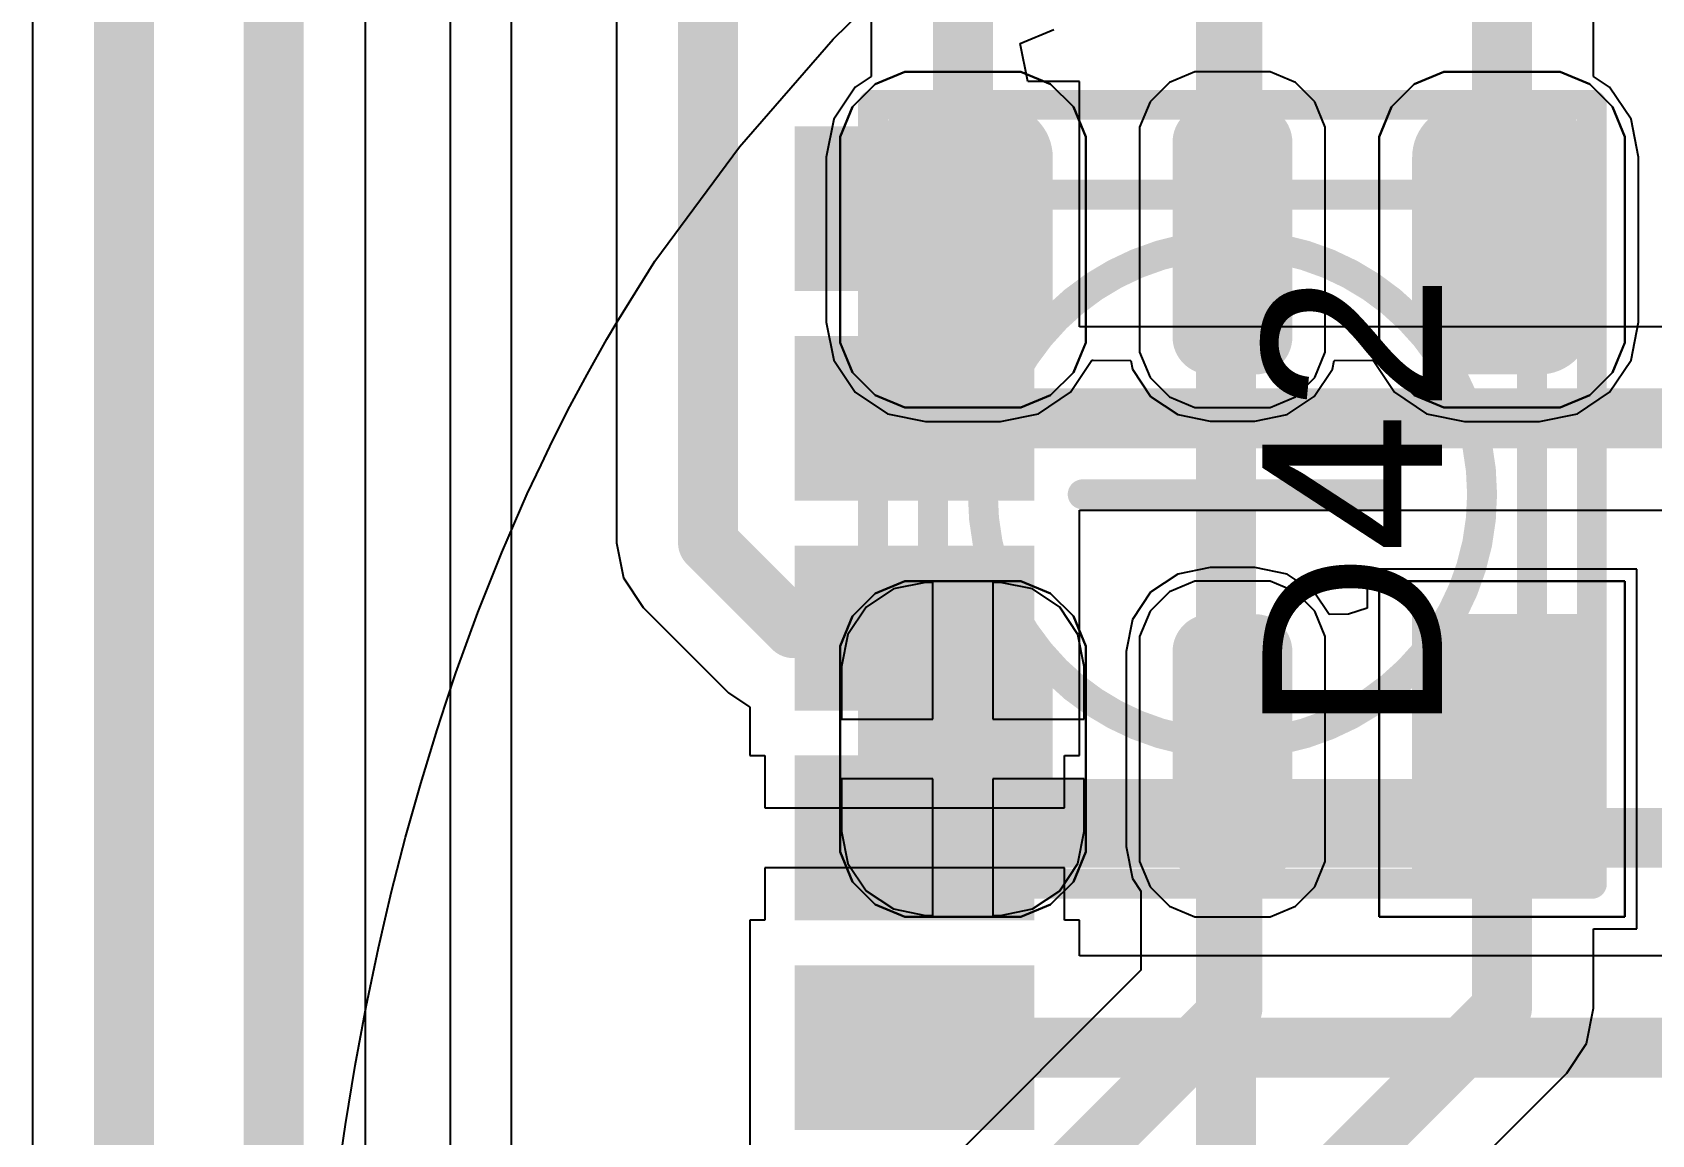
# Model space of a CAD drawing. Header units: inches. Extents: x -30 to 118, y 20 to 51.
# Drawn here: x 102.04 to 107.45, y 35.73 to 39.41 of the extents above; entities that cross this region are included whole.
import ezdxf

# ---------------------------------------------------------------- set-up
doc = ezdxf.new("R2010")
doc.units = ezdxf.units.IN
for name, color, linetype in [('Bottom 3D Body', 216, 'Continuous'), ('Bottom Layer', 5, 'Continuous'), ('Bottom Overlay', 54, 'Continuous'), ('Bottom Paste', 16, 'Continuous'), ('Bottom Solder', 6, 'Continuous'), ('Mechanical 1', 6, 'Continuous'), ('Top Component Outline', 56, 'Continuous'), ('Top Courtyard', 56, 'Continuous'), ('Top Layer', 1, 'Continuous'), ('Top Overlay', 2, 'Continuous'), ('Top Paste', 8, 'Continuous'), ('Top Solder', 216, 'Continuous')]:
    doc.layers.add(name, color=color, linetype=linetype)
doc.styles.add('Arial', font='', dxfattribs={"height": 0.2})
doc.styles.get('Arial').set_extended_font_data('Arial')

# ---------------------------------------------------------------- blocks, each defined once
blk = doc.blocks.new('APA_RGB_LED_2020_571')
at = {"layer": 'Top Layer'}
h = blk.add_hatch(color=1, dxfattribs=at)
edge = h.paths.add_edge_path()
edge.add_arc((-1.125, 1.025), 0.125, 90, 180)
edge.add_line((-1.25, 1.025), (-1.25, 0.775))
edge.add_arc((-1.125, 0.775), 0.125, 180, 270)
edge.add_line((-1.125, 0.65), (-0.575, 0.65))
edge.add_arc((-0.575, 0.775), 0.125, 270, 360)
edge.add_line((-0.45, 0.775), (-0.45, 1.025))
edge.add_arc((-0.575, 1.025), 0.125, 0, 90)
edge.add_line((-0.575, 1.15), (-1.125, 1.15))
h = blk.add_hatch(color=1, dxfattribs=at)
edge = h.paths.add_edge_path()
edge.add_arc((0.575, 1.025), 0.125, 90, 180)
edge.add_line((0.45, 1.025), (0.45, 0.775))
edge.add_arc((0.575, 0.775), 0.125, 180, 270)
edge.add_line((0.575, 0.65), (1.125, 0.65))
edge.add_arc((1.125, 0.775), 0.125, 270, 360)
edge.add_line((1.25, 0.775), (1.25, 1.025))
edge.add_arc((1.125, 1.025), 0.125, 0, 90)
edge.add_line((1.125, 1.15), (0.575, 1.15))
h = blk.add_hatch(color=1, dxfattribs=at)
edge = h.paths.add_edge_path()
edge.add_arc((-1.175, 0.075), 0.075, 90, 180)
edge.add_line((-1.25, 0.075), (-1.25, -0.075))
edge.add_arc((-1.175, -0.075), 0.075, 180, 270)
edge.add_line((-1.175, -0.15), (-0.525, -0.15))
edge.add_arc((-0.525, -0.075), 0.075, 270, 360)
edge.add_line((-0.45, -0.075), (-0.45, 0.075))
edge.add_arc((-0.525, 0.075), 0.075, 0, 90)
edge.add_line((-0.525, 0.15), (-1.175, 0.15))
h = blk.add_hatch(color=1, dxfattribs=at)
edge = h.paths.add_edge_path()
edge.add_arc((0.525, 0.075), 0.075, 90, 180)
edge.add_line((0.45, 0.075), (0.45, -0.075))
edge.add_arc((0.525, -0.075), 0.075, 180, 270)
edge.add_line((0.525, -0.15), (1.175, -0.15))
edge.add_arc((1.175, -0.075), 0.075, 270, 360)
edge.add_line((1.25, -0.075), (1.25, 0.075))
edge.add_arc((1.175, 0.075), 0.075, 0, 90)
edge.add_line((1.175, 0.15), (0.525, 0.15))
blk.add_hatch(color=1, dxfattribs=at).paths.add_polyline_path([(-1.25, -0.65), (-0.45, -0.65), (-0.45, -1.15), (-1.25, -1.15)])
h = blk.add_hatch(color=1, dxfattribs=at)
edge = h.paths.add_edge_path()
edge.add_arc((0.575, -0.775), 0.125, 90, 180)
edge.add_line((0.45, -0.775), (0.45, -1.025))
edge.add_arc((0.575, -1.025), 0.125, 180, 270)
edge.add_line((0.575, -1.15), (1.125, -1.15))
edge.add_arc((1.125, -1.025), 0.125, 270, 360)
edge.add_line((1.25, -1.025), (1.25, -0.775))
edge.add_arc((1.125, -0.775), 0.125, 0, 90)
edge.add_line((1.125, -0.65), (0.575, -0.65))
at = {"layer": 'Top Paste'}
h = blk.add_hatch(color=8, dxfattribs=at)
edge = h.paths.add_edge_path()
edge.add_arc((-1.125, 1.025), 0.125, 90, 180)
edge.add_line((-1.25, 1.025), (-1.25, 0.775))
edge.add_arc((-1.125, 0.775), 0.125, 180, 270)
edge.add_line((-1.125, 0.65), (-0.575, 0.65))
edge.add_arc((-0.575, 0.775), 0.125, 270, 360)
edge.add_line((-0.45, 0.775), (-0.45, 1.025))
edge.add_arc((-0.575, 1.025), 0.125, 0, 90)
edge.add_line((-0.575, 1.15), (-1.125, 1.15))
h = blk.add_hatch(color=8, dxfattribs=at)
edge = h.paths.add_edge_path()
edge.add_arc((0.575, 1.025), 0.125, 90, 180)
edge.add_line((0.45, 1.025), (0.45, 0.775))
edge.add_arc((0.575, 0.775), 0.125, 180, 270)
edge.add_line((0.575, 0.65), (1.125, 0.65))
edge.add_arc((1.125, 0.775), 0.125, 270, 360)
edge.add_line((1.25, 0.775), (1.25, 1.025))
edge.add_arc((1.125, 1.025), 0.125, 0, 90)
edge.add_line((1.125, 1.15), (0.575, 1.15))
h = blk.add_hatch(color=8, dxfattribs=at)
edge = h.paths.add_edge_path()
edge.add_arc((-1.175, 0.075), 0.075, 90, 180)
edge.add_line((-1.25, 0.075), (-1.25, -0.075))
edge.add_arc((-1.175, -0.075), 0.075, 180, 270)
edge.add_line((-1.175, -0.15), (-0.525, -0.15))
edge.add_arc((-0.525, -0.075), 0.075, 270, 360)
edge.add_line((-0.45, -0.075), (-0.45, 0.075))
edge.add_arc((-0.525, 0.075), 0.075, 0, 90)
edge.add_line((-0.525, 0.15), (-1.175, 0.15))
h = blk.add_hatch(color=8, dxfattribs=at)
edge = h.paths.add_edge_path()
edge.add_arc((0.525, 0.075), 0.075, 90, 180)
edge.add_line((0.45, 0.075), (0.45, -0.075))
edge.add_arc((0.525, -0.075), 0.075, 180, 270)
edge.add_line((0.525, -0.15), (1.175, -0.15))
edge.add_arc((1.175, -0.075), 0.075, 270, 360)
edge.add_line((1.25, -0.075), (1.25, 0.075))
edge.add_arc((1.175, 0.075), 0.075, 0, 90)
edge.add_line((1.175, 0.15), (0.525, 0.15))
blk.add_hatch(color=8, dxfattribs=at).paths.add_polyline_path([(-1.25, -0.65), (-0.45, -0.65), (-0.45, -1.15), (-1.25, -1.15)])
h = blk.add_hatch(color=8, dxfattribs=at)
edge = h.paths.add_edge_path()
edge.add_arc((0.575, -0.775), 0.125, 90, 180)
edge.add_line((0.45, -0.775), (0.45, -1.025))
edge.add_arc((0.575, -1.025), 0.125, 180, 270)
edge.add_line((0.575, -1.15), (1.125, -1.15))
edge.add_arc((1.125, -1.025), 0.125, 270, 360)
edge.add_line((1.25, -1.025), (1.25, -0.775))
edge.add_arc((1.125, -0.775), 0.125, 0, 90)
edge.add_line((1.125, -0.65), (0.575, -0.65))
at = {"layer": 'Top Solder'}
h = blk.add_hatch(color=216, dxfattribs=at)
edge = h.paths.add_edge_path()
edge.add_arc((-1.125, 1.025), 0.175, 90, 180)
edge.add_line((-1.3, 1.025), (-1.3, 0.775))
edge.add_arc((-1.125, 0.775), 0.175, 180, 270)
edge.add_line((-1.125, 0.6), (-0.575, 0.6))
edge.add_arc((-0.575, 0.775), 0.175, 270, 360)
edge.add_line((-0.4, 0.775), (-0.4, 1.025))
edge.add_arc((-0.575, 1.025), 0.175, 0, 90)
edge.add_line((-0.575, 1.2), (-1.125, 1.2))
h = blk.add_hatch(color=216, dxfattribs=at)
edge = h.paths.add_edge_path()
edge.add_arc((0.575, 1.025), 0.175, 90, 180)
edge.add_line((0.4, 1.025), (0.4, 0.775))
edge.add_arc((0.575, 0.775), 0.175, 180, 270)
edge.add_line((0.575, 0.6), (1.125, 0.6))
edge.add_arc((1.125, 0.775), 0.175, 270, 360)
edge.add_line((1.3, 0.775), (1.3, 1.025))
edge.add_arc((1.125, 1.025), 0.175, 0, 90)
edge.add_line((1.125, 1.2), (0.575, 1.2))
h = blk.add_hatch(color=216, dxfattribs=at)
edge = h.paths.add_edge_path()
edge.add_arc((-1.175, 0.075), 0.125, 90, 180)
edge.add_line((-1.3, 0.075), (-1.3, -0.075))
edge.add_arc((-1.175, -0.075), 0.125, 180, 270)
edge.add_line((-1.175, -0.2), (-0.525, -0.2))
edge.add_arc((-0.525, -0.075), 0.125, 270, 360)
edge.add_line((-0.4, -0.075), (-0.4, 0.075))
edge.add_arc((-0.525, 0.075), 0.125, 0, 90)
edge.add_line((-0.525, 0.2), (-1.175, 0.2))
h = blk.add_hatch(color=216, dxfattribs=at)
edge = h.paths.add_edge_path()
edge.add_arc((0.525, 0.075), 0.125, 90, 180)
edge.add_line((0.4, 0.075), (0.4, -0.075))
edge.add_arc((0.525, -0.075), 0.125, 180, 270)
edge.add_line((0.525, -0.2), (1.175, -0.2))
edge.add_arc((1.175, -0.075), 0.125, 270, 360)
edge.add_line((1.3, -0.075), (1.3, 0.075))
edge.add_arc((1.175, 0.075), 0.125, 0, 90)
edge.add_line((1.175, 0.2), (0.525, 0.2))
blk.add_hatch(color=216, dxfattribs=at).paths.add_polyline_path([(-1.3, -0.6), (-0.4, -0.6), (-0.4, -1.2), (-1.3, -1.2)])
h = blk.add_hatch(color=216, dxfattribs=at)
edge = h.paths.add_edge_path()
edge.add_arc((0.575, -0.775), 0.175, 90, 180)
edge.add_line((0.4, -0.775), (0.4, -1.025))
edge.add_arc((0.575, -1.025), 0.175, 180, 270)
edge.add_line((0.575, -1.2), (1.125, -1.2))
edge.add_arc((1.125, -1.025), 0.175, 270, 360)
edge.add_line((1.3, -1.025), (1.3, -0.775))
edge.add_arc((1.125, -0.775), 0.175, 0, 90)
edge.add_line((1.125, -0.6), (0.575, -0.6))
at = {"layer": 'Top Component Outline'}
for points in [[(-1, 1, 0.1, 0.1, 0), (-1, -1, 0.1, 0.1, 0)], [(-1, 1, 0.1, 0.1, 0), (1, 1, 0.1, 0.1, 0)], [(1, 1, 0.1, 0.1, 0), (1, -1, 0.1, 0.1, 0)], [(-1, -1, 0.1, 0.1, 0), (1, -1, 0.1, 0.1, 0)]]:
    blk.add_lwpolyline(points, format="xyseb", dxfattribs=at)
for points in [[(-1.025, 1, 0.05, 0.05, 1), (-0.975, 1, 0.05, 0.05, 1)], [(-1.025, 1, 0.05, 0.05, 1), (-0.975, 1, 0.05, 0.05, 1)], [(0.975, 1, 0.05, 0.05, 1), (1.025, 1, 0.05, 0.05, 1)], [(0.975, 1, 0.05, 0.05, 1), (1.025, 1, 0.05, 0.05, 1)], [(-1.025, -1, 0.05, 0.05, 1), (-0.975, -1, 0.05, 0.05, 1)], [(-1.025, -1, 0.05, 0.05, 1), (-0.975, -1, 0.05, 0.05, 1)], [(0.975, -1, 0.05, 0.05, 1), (1.025, -1, 0.05, 0.05, 1)], [(0.975, -1, 0.05, 0.05, 1), (1.025, -1, 0.05, 0.05, 1)]]:
    blk.add_lwpolyline(points, format="xyseb", close=True, dxfattribs=at)
at = {"layer": 'Top Courtyard'}
for points in [[(-1.3, 1.2, 0.1, 0.1, 0), (1.3, 1.2, 0.1, 0.1, 0)], [(-1.3, 1.2, 0.1, 0.1, 0), (-1.3, -1.2, 0.1, 0.1, 0)], [(1.3, 1.2, 0.1, 0.1, 0), (1.3, -1.2, 0.1, 0.1, 0)], [(0, 0.5, 0.1, 0.1, 0), (0, -0.5, 0.1, 0.1, 0)], [(-0.5, 0, 0.1, 0.1, 0), (0.5, 0, 0.1, 0.1, 0)], [(-1.3, -1.2, 0.1, 0.1, 0), (1.3, -1.2, 0.1, 0.1, 0)]]:
    blk.add_lwpolyline(points, format="xyseb", dxfattribs=at)
for points in [[(-1.325, 1.2, 0.05, 0.05, 1), (-1.275, 1.2, 0.05, 0.05, 1)], [(-1.325, 1.2, 0.05, 0.05, 1), (-1.275, 1.2, 0.05, 0.05, 1)], [(1.275, 1.2, 0.05, 0.05, 1), (1.325, 1.2, 0.05, 0.05, 1)], [(1.275, 1.2, 0.05, 0.05, 1), (1.325, 1.2, 0.05, 0.05, 1)], [(-0.025, 0.5, 0.05, 0.05, 1), (0.025, 0.5, 0.05, 0.05, 1)], [(-0.525, 0, 0.05, 0.05, 1), (-0.475, 0, 0.05, 0.05, 1)], [(0.475, 0, 0.05, 0.05, 1), (0.525, 0, 0.05, 0.05, 1)], [(-0.025, -0.5, 0.05, 0.05, 1), (0.025, -0.5, 0.05, 0.05, 1)], [(-1.325, -1.2, 0.05, 0.05, 1), (-1.275, -1.2, 0.05, 0.05, 1)], [(-1.325, -1.2, 0.05, 0.05, 1), (-1.275, -1.2, 0.05, 0.05, 1)], [(1.275, -1.2, 0.05, 0.05, 1), (1.325, -1.2, 0.05, 0.05, 1)], [(1.275, -1.2, 0.05, 0.05, 1), (1.325, -1.2, 0.05, 0.05, 1)]]:
    blk.add_lwpolyline(points, format="xyseb", close=True, dxfattribs=at)
at = {"layer": 'Top Overlay'}
for p, q in [((-1.2929, 1.2689), (-1.1937, 1.31)), ((-1.1937, 1.31), (-1.14, 1.31)), ((-1.14, 1.31), (-1.14, 1.31)), ((-1.14, 1.31), (-0.56, 1.31)), ((-0.56, 1.31), (-0.5063, 1.31)), ((-0.5063, 1.31), (-0.4071, 1.2689)), ((0.4071, 1.2689), (0.5063, 1.31)), ((0.5063, 1.31), (0.56, 1.31)), ((0.56, 1.31), (0.56, 1.31)), ((0.56, 1.31), (1.14, 1.31)), ((1.14, 1.31), (1.1937, 1.31)), ((1.1937, 1.31), (1.2929, 1.2689)), ((-1.3689, 1.1929), (-1.2929, 1.2689)), ((-0.4071, 1.2689), (-0.3311, 1.1929)), ((0.3311, 1.1929), (0.4071, 1.2689)), ((1.2929, 1.2689), (1.3689, 1.1929)), ((-1.41, 1.0937), (-1.3689, 1.1929)), ((-0.3311, 1.1929), (-0.29, 1.0937)), ((0.29, 1.0937), (0.3311, 1.1929)), ((1.3689, 1.1929), (1.41, 1.0937)), ((-1.41, 1.04), (-1.41, 1.0937)), ((-0.29, 1.0937), (-0.29, 1.04)), ((0.29, 1.04), (0.29, 1.0937)), ((1.41, 1.0937), (1.41, 1.04)), ((-1.41, 0.76), (-1.41, 1.04)), ((-0.29, 1.04), (-0.29, 1.04)), ((-0.29, 1.04), (-0.29, 0.76)), ((0.29, 0.76), (0.29, 1.04)), ((1.41, 1.04), (1.41, 1.04)), ((1.41, 1.04), (1.41, 0.76)), ((-1.41, 0.76), (-1.41, 0.76)), ((-1.41, 0.7063), (-1.41, 0.76)), ((-0.29, 0.76), (-0.29, 0.7063)), ((0.29, 0.76), (0.29, 0.76)), ((0.29, 0.7063), (0.29, 0.76)), ((1.41, 0.76), (1.41, 0.7063)), ((-1.3689, 0.6071), (-1.41, 0.7063)), ((-0.29, 0.7063), (-0.3311, 0.6071)), ((0.3311, 0.6071), (0.29, 0.7063)), ((1.41, 0.7063), (1.3689, 0.6071)), ((-1.2929, 0.5311), (-1.3689, 0.6071)), ((-0.3311, 0.6071), (-0.4071, 0.5311)), ((0.4071, 0.5311), (0.3311, 0.6071)), ((1.3689, 0.6071), (1.2929, 0.5311)), ((-1.1937, 0.49), (-1.2929, 0.5311)), ((-1.14, 0.49), (-1.1937, 0.49)), ((-0.56, 0.49), (-1.14, 0.49)), ((-0.5063, 0.49), (-0.56, 0.49)), ((-0.56, 0.49), (-0.56, 0.49)), ((-0.4071, 0.5311), (-0.5063, 0.49)), ((0.5063, 0.49), (0.4071, 0.5311)), ((0.56, 0.49), (0.5063, 0.49)), ((1.14, 0.49), (0.56, 0.49)), ((1.1937, 0.49), (1.14, 0.49)), ((1.14, 0.49), (1.14, 0.49)), ((1.2929, 0.5311), (1.1937, 0.49)), ((-1.3103, 0.275), (-1.375, 0.2103)), ((-1.2258, 0.31), (-1.3103, 0.275)), ((-1.18, 0.31), (-1.2258, 0.31)), ((-0.52, 0.31), (-1.18, 0.31)), ((-0.4743, 0.31), (-0.52, 0.31)), ((-0.52, 0.31), (-0.52, 0.31)), ((-0.3897, 0.275), (-0.4743, 0.31)), ((-0.325, 0.2103), (-0.3897, 0.275)), ((0.3897, 0.275), (0.325, 0.2103)), ((0.4742, 0.31), (0.3897, 0.275)), ((0.52, 0.31), (0.4742, 0.31)), ((1.18, 0.31), (0.52, 0.31)), ((1.2258, 0.31), (1.18, 0.31)), ((1.18, 0.31), (1.18, 0.31)), ((1.3103, 0.275), (1.2258, 0.31)), ((1.375, 0.2103), (1.3103, 0.275)), ((-1.375, 0.2103), (-1.41, 0.1258)), ((-0.29, 0.1258), (-0.325, 0.2103)), ((0.325, 0.2103), (0.29, 0.1258)), ((1.41, 0.1258), (1.375, 0.2103)), ((-1.41, 0.1258), (-1.41, 0.08)), ((-0.29, 0.08), (-0.29, 0.1258)), ((0.29, 0.1258), (0.29, 0.08)), ((1.41, 0.08), (1.41, 0.1258)), ((-1.41, 0.08), (-1.41, -0.08)), ((-1.41, 0.08), (-1.41, 0.08)), ((-0.29, -0.08), (-0.29, 0.08)), ((0.29, 0.08), (0.29, -0.08)), ((0.29, 0.08), (0.29, 0.08)), ((1.41, -0.08), (1.41, 0.08)), ((-1.41, -0.08), (-1.41, -0.1257)), ((-0.29, -0.1257), (-0.29, -0.08)), ((-0.29, -0.08), (-0.29, -0.08)), ((0.29, -0.08), (0.29, -0.1257)), ((1.41, -0.1257), (1.41, -0.08)), ((1.41, -0.08), (1.41, -0.08)), ((-1.41, -0.1257), (-1.375, -0.2103)), ((-0.325, -0.2103), (-0.29, -0.1257)), ((0.29, -0.1257), (0.325, -0.2103)), ((1.375, -0.2103), (1.41, -0.1257)), ((-1.375, -0.2103), (-1.3103, -0.275)), ((-0.3897, -0.275), (-0.325, -0.2103)), ((0.325, -0.2103), (0.3897, -0.275)), ((1.3103, -0.275), (1.375, -0.2103)), ((-1.3103, -0.275), (-1.2258, -0.31)), ((-1.2258, -0.31), (-1.18, -0.31)), ((-1.18, -0.31), (-1.18, -0.31)), ((-1.18, -0.31), (-0.52, -0.31)), ((-0.52, -0.31), (-0.4743, -0.31)), ((-0.4743, -0.31), (-0.3897, -0.275)), ((0.3897, -0.275), (0.4742, -0.31)), ((0.4742, -0.31), (0.52, -0.31)), ((0.52, -0.31), (0.52, -0.31)), ((0.52, -0.31), (1.18, -0.31)), ((1.18, -0.31), (1.2258, -0.31)), ((1.2258, -0.31), (1.3103, -0.275)), ((-1.41, -1.31), (-1.41, -0.49)), ((-1.41, -0.49), (-0.29, -0.49)), ((-0.29, -0.49), (-0.29, -1.31)), ((0.3311, -0.6071), (0.4071, -0.5311)), ((0.4071, -0.5311), (0.5063, -0.49)), ((0.5063, -0.49), (0.56, -0.49)), ((0.56, -0.49), (0.56, -0.49)), ((0.56, -0.49), (1.14, -0.49)), ((1.14, -0.49), (1.1937, -0.49)), ((1.1937, -0.49), (1.2929, -0.5311)), ((1.2929, -0.5311), (1.3689, -0.6071)), ((0.29, -0.7063), (0.3311, -0.6071)), ((1.3689, -0.6071), (1.41, -0.7063)), ((0.29, -0.76), (0.29, -0.7063)), ((1.41, -0.7063), (1.41, -0.76)), ((0.29, -1.04), (0.29, -0.76)), ((1.41, -0.76), (1.41, -0.76)), ((1.41, -0.76), (1.41, -1.04)), ((0.29, -1.04), (0.29, -1.04)), ((0.29, -1.0937), (0.29, -1.04)), ((1.41, -1.04), (1.41, -1.0937)), ((0.3311, -1.1929), (0.29, -1.0937)), ((1.41, -1.0937), (1.3689, -1.1929)), ((0.4071, -1.2689), (0.3311, -1.1929)), ((1.3689, -1.1929), (1.2929, -1.2689)), ((0.5063, -1.31), (0.4071, -1.2689)), ((1.2929, -1.2689), (1.1937, -1.31)), ((-0.29, -1.31), (-1.41, -1.31)), ((0.56, -1.31), (0.5063, -1.31)), ((1.14, -1.31), (0.56, -1.31)), ((1.1937, -1.31), (1.14, -1.31)), ((1.14, -1.31), (1.14, -1.31))]:
    blk.add_line(p, q, dxfattribs=at)
at = {"layer": 'Top Courtyard', "style": 'Arial'}
blk.add_text('D42', height=0.6, dxfattribs=at).set_placement((-0.8, -0.7))
blk = doc.blocks.new('GCT_MEM2085_00_115_00_A_REV0_2_B_600')
at = {"layer": 'Bottom Layer'}
for points in [[(-3.645, 3.34), (-3.195, 3.34), (-3.195, 2.64), (-3.645, 2.64)], [(-2.945, 3.34), (-2.495, 3.34), (-2.495, 2.64), (-2.945, 2.64)], [(-2.245, 3.34), (-1.795, 3.34), (-1.795, 2.64), (-2.245, 2.64)], [(-1.545, 3.34), (-1.095, 3.34), (-1.095, 2.64), (-1.545, 2.64)], [(-0.845, 3.34), (-0.395, 3.34), (-0.395, 2.64), (-0.845, 2.64)]]:
    blk.add_hatch(color=5, dxfattribs=at).paths.add_polyline_path(points)
at = {"layer": 'Bottom Paste'}
for points in [[(-3.645, 3.34), (-3.195, 3.34), (-3.195, 2.64), (-3.645, 2.64)], [(-2.945, 3.34), (-2.495, 3.34), (-2.495, 2.64), (-2.945, 2.64)], [(-2.245, 3.34), (-1.795, 3.34), (-1.795, 2.64), (-2.245, 2.64)], [(-1.545, 3.34), (-1.095, 3.34), (-1.095, 2.64), (-1.545, 2.64)], [(-0.845, 3.34), (-0.395, 3.34), (-0.395, 2.64), (-0.845, 2.64)]]:
    blk.add_hatch(color=16, dxfattribs=at).paths.add_polyline_path(points)
at = {"layer": 'Bottom Solder'}
for points in [[(-3.695, 3.39), (-3.145, 3.39), (-3.145, 2.59), (-3.695, 2.59)], [(-2.995, 3.39), (-2.445, 3.39), (-2.445, 2.59), (-2.995, 2.59)], [(-2.295, 3.39), (-1.745, 3.39), (-1.745, 2.59), (-2.295, 2.59)], [(-1.595, 3.39), (-1.045, 3.39), (-1.045, 2.59), (-1.595, 2.59)], [(-0.895, 3.39), (-0.345, 3.39), (-0.345, 2.59), (-0.895, 2.59)]]:
    blk.add_hatch(color=6, dxfattribs=at).paths.add_polyline_path(points)
at = {"layer": 'Bottom 3D Body'}
blk.add_lwpolyline([(5.76, 4.03, 0.1, 0.1, 0), (-5.76, 4.03, 0.1, 0.1, 0)], format="xyseb", dxfattribs=at)
at = {"layer": 'Bottom Layer'}
blk.add_line((3.8, 1.44), (-5, 1.44), dxfattribs=at)
at = {"layer": 'Bottom Overlay'}
blk.add_lwpolyline([(4.25, 4.03, 0.2, 0.2, 0), (-4.6, 4.03, 0.2, 0.2, 0)], format="xyseb", dxfattribs=at)

msp = doc.modelspace()

# ---------------------------------------------------------------- linework, layer by layer
at = {"layer": 'Bottom Layer'}
for p, q in [((103.9941, 40.6789), (103.9941, 37.705)), ((103.6439, 35.5599), (103.6439, 40.4)), ((105.3426, 39.372), (105.4549, 39.4185)), ((105.3679, 39.245), (105.3426, 39.372)), ((105.54, 39.245), (105.3679, 39.245)), ((105.54, 38.4259), (105.54, 39.245)), ((107.7518, 38.4259), (105.54, 38.4259)), ((105.54, 36.995), (105.54, 37.8141)), ((105.54, 37.8141), (108.0233, 37.8141)), ((103.9941, 37.705), (103.9941, 37.705)), ((103.9941, 37.705), (104.0174, 37.588)), ((104.0174, 37.588), (104.0837, 37.4887)), ((104.0837, 37.4887), (104.3687, 37.2037)), ((104.3687, 37.2037), (104.3687, 37.2037)), ((104.3687, 37.2037), (104.44, 37.1561)), ((104.44, 37.1561), (104.44, 36.995)), ((104.44, 36.995), (104.49, 36.995)), ((104.49, 36.995), (104.49, 36.82)), ((105.49, 36.82), (105.49, 36.995)), ((105.49, 36.995), (105.54, 36.995)), ((104.49, 36.82), (104.99, 36.82)), ((104.99, 36.82), (105.49, 36.82)), ((104.99, 36.62), (104.49, 36.62)), ((104.49, 36.62), (104.49, 36.445)), ((105.49, 36.62), (104.99, 36.62)), ((105.49, 36.445), (105.49, 36.62)), ((104.49, 36.445), (104.44, 36.445)), ((104.44, 36.445), (104.44, 35.6732)), ((105.54, 36.445), (105.49, 36.445)), ((105.54, 36.3259), (105.54, 36.445)), ((107.7881, 36.3259), (105.54, 36.3259))]:
    msp.add_line(p, q, dxfattribs=at)
for points in [[(104.3, 37.705, 0.2, 0.2, 0), (104.3, 41.6, 0.2, 0.2, 0)], [(104.99, 38.12, 0.2, 0.2, 0), (108.15, 38.12, 0.2, 0.2, 0)], [(104.3, 37.705, 0.2, 0.2, 0), (104.585, 37.42, 0.2, 0.2, 0)], [(104.585, 37.42, 0.2, 0.2, 0), (104.99, 37.42, 0.2, 0.2, 0)], [(104.99, 36.72, 0.2, 0.2, 0), (108.21, 36.72, 0.2, 0.2, 0)], [(104.99, 36.02, 0.2, 0.2, 0), (108.68, 36.02, 0.2, 0.2, 0)]]:
    msp.add_lwpolyline(points, format="xyseb", dxfattribs=at)
for points in [[(104.94, 38.12, 0.1, 0.1, 1), (105.04, 38.12, 0.1, 0.1, 1)], [(104.25, 37.705, 0.1, 0.1, 1), (104.35, 37.705, 0.1, 0.1, 1)], [(104.25, 37.705, 0.1, 0.1, 1), (104.35, 37.705, 0.1, 0.1, 1)], [(104.535, 37.42, 0.1, 0.1, 1), (104.635, 37.42, 0.1, 0.1, 1)], [(104.535, 37.42, 0.1, 0.1, 1), (104.635, 37.42, 0.1, 0.1, 1)], [(104.94, 37.42, 0.1, 0.1, 1), (105.04, 37.42, 0.1, 0.1, 1)], [(104.94, 36.72, 0.1, 0.1, 1), (105.04, 36.72, 0.1, 0.1, 1)], [(104.94, 36.02, 0.1, 0.1, 1), (105.04, 36.02, 0.1, 0.1, 1)]]:
    msp.add_lwpolyline(points, format="xyseb", close=True, dxfattribs=at)
at = {"layer": 'Mechanical 1'}
for points in [[(105.4619, 38.456, 0.1, 0.1, -0.198911), (106.0513, 38.7002, 0.1, 0.1, 0)], [(106.0513, 38.7002, 0.1, 0.1, -0.198911), (106.6406, 38.456, 0.1, 0.1, 0)], [(105.2178, 37.8667, 0.1, 0.1, -0.198911), (105.4619, 38.456, 0.1, 0.1, 0)], [(106.6406, 38.456, 0.1, 0.1, -0.198911), (106.8848, 37.8667, 0.1, 0.1, 0)], [(105.4619, 37.2773, 0.1, 0.1, -0.198911), (105.2178, 37.8667, 0.1, 0.1, 0)], [(106.8848, 37.8667, 0.1, 0.1, -0.198911), (106.6406, 37.2773, 0.1, 0.1, 0)], [(106.0513, 37.0332, 0.1, 0.1, -0.198911), (105.4619, 37.2773, 0.1, 0.1, 0)], [(106.6406, 37.2773, 0.1, 0.1, -0.198911), (106.0513, 37.0332, 0.1, 0.1, 0)]]:
    msp.add_lwpolyline(points, format="xyseb", dxfattribs=at)
for points in [[(106.0263, 38.7002, 0.05, 0.05, 1), (106.0763, 38.7002, 0.05, 0.05, 1)], [(106.0263, 38.7002, 0.05, 0.05, 1), (106.0763, 38.7002, 0.05, 0.05, 1)], [(105.4369, 38.456, 0.05, 0.05, 1), (105.4869, 38.456, 0.05, 0.05, 1)], [(105.4369, 38.456, 0.05, 0.05, 1), (105.4869, 38.456, 0.05, 0.05, 1)], [(106.6156, 38.456, 0.05, 0.05, 1), (106.6656, 38.456, 0.05, 0.05, 1)], [(106.6156, 38.456, 0.05, 0.05, 1), (106.6656, 38.456, 0.05, 0.05, 1)], [(105.1928, 37.8667, 0.05, 0.05, 1), (105.2428, 37.8667, 0.05, 0.05, 1)], [(105.1928, 37.8667, 0.05, 0.05, 1), (105.2428, 37.8667, 0.05, 0.05, 1)], [(106.8598, 37.8667, 0.05, 0.05, 1), (106.9098, 37.8667, 0.05, 0.05, 1)], [(106.8598, 37.8667, 0.05, 0.05, 1), (106.9098, 37.8667, 0.05, 0.05, 1)], [(105.4369, 37.2773, 0.05, 0.05, 1), (105.4869, 37.2773, 0.05, 0.05, 1)], [(105.4369, 37.2773, 0.05, 0.05, 1), (105.4869, 37.2773, 0.05, 0.05, 1)], [(106.6156, 37.2773, 0.05, 0.05, 1), (106.6656, 37.2773, 0.05, 0.05, 1)], [(106.6156, 37.2773, 0.05, 0.05, 1), (106.6656, 37.2773, 0.05, 0.05, 1)], [(106.0263, 37.0332, 0.05, 0.05, 1), (106.0763, 37.0332, 0.05, 0.05, 1)], [(106.0263, 37.0332, 0.05, 0.05, 1), (106.0763, 37.0332, 0.05, 0.05, 1)]]:
    msp.add_lwpolyline(points, format="xyseb", close=True, dxfattribs=at)
at = {"layer": 'Top Layer'}
for p, q in [((102.0441, 41.05), (102.0441, 29.7767)), ((107.2571, 39.2617), (107.2571, 40.9246)), ((103.1559, 29.25), (103.1559, 40.6233)), ((104.8454, 39.4475), (104.8454, 39.2617)), ((104.8454, 39.2617), (104.7919, 39.226)), ((107.3106, 39.226), (107.2571, 39.2617)), ((104.7919, 39.226), (104.7201, 39.1185)), ((107.3824, 39.1185), (107.3106, 39.226)), ((104.7201, 39.1185), (104.6949, 38.9917)), ((107.4076, 38.9917), (107.3824, 39.1185)), ((104.6949, 38.9917), (104.6949, 38.4417)), ((107.4076, 38.4417), (107.4076, 38.9917)), ((104.6949, 38.4417), (104.7201, 38.3148)), ((107.3824, 38.3148), (107.4076, 38.4417)), ((104.7201, 38.3148), (104.7919, 38.2073)), ((105.5106, 38.2073), (105.5818, 38.314)), ((105.5818, 38.314), (105.586, 38.3148)), ((105.586, 38.3148), (105.7115, 38.313)), ((105.7115, 38.313), (105.7172, 38.2844)), ((105.7172, 38.2844), (105.778, 38.1934)), ((106.3245, 38.1934), (106.3853, 38.2844)), ((106.3853, 38.2844), (106.391, 38.313)), ((106.391, 38.313), (106.5165, 38.3148)), ((106.5165, 38.3148), (106.5207, 38.314)), ((106.5207, 38.314), (106.5919, 38.2073)), ((107.3106, 38.2073), (107.3824, 38.3148)), ((104.7919, 38.2073), (104.8994, 38.1355)), ((105.4031, 38.1355), (105.5106, 38.2073)), ((105.778, 38.1934), (105.869, 38.1326)), ((106.2336, 38.1326), (106.3245, 38.1934)), ((106.5919, 38.2073), (106.6994, 38.1355)), ((107.2031, 38.1355), (107.3106, 38.2073)), ((104.8994, 38.1355), (105.0263, 38.1103)), ((105.2763, 38.1103), (105.4031, 38.1355)), ((105.869, 38.1326), (105.9763, 38.1113)), ((106.1263, 38.1113), (106.2336, 38.1326)), ((106.6994, 38.1355), (106.8263, 38.1103)), ((107.0763, 38.1103), (107.2031, 38.1355)), ((105.0263, 38.1103), (105.2763, 38.1103)), ((105.9763, 38.1113), (106.1263, 38.1113)), ((106.8263, 38.1103), (107.0763, 38.1103)), ((105.869, 37.6007), (105.778, 37.5399)), ((105.9763, 37.622), (105.869, 37.6007)), ((106.1263, 37.622), (105.9763, 37.622)), ((106.2336, 37.6007), (106.1263, 37.622)), ((106.3245, 37.5399), (106.2336, 37.6007)), ((107.4013, 37.6167), (106.5013, 37.6167)), ((106.5013, 37.6167), (106.5013, 37.4866)), ((107.4013, 36.4167), (107.4013, 37.6167)), ((104.919, 37.5507), (104.828, 37.4899)), ((105.0263, 37.572), (104.919, 37.5507)), ((105.0513, 37.572), (105.0263, 37.572)), ((105.0513, 37.1167), (105.0513, 37.572)), ((105.2763, 37.572), (105.2513, 37.572)), ((105.2513, 37.572), (105.2513, 37.1167)), ((105.3836, 37.5507), (105.2763, 37.572)), ((105.4745, 37.4899), (105.3836, 37.5507)), ((105.778, 37.5399), (105.7172, 37.4489)), ((106.3743, 37.4655), (106.3245, 37.5399)), ((104.828, 37.4899), (104.7672, 37.399)), ((105.5353, 37.399), (105.4745, 37.4899)), ((106.5013, 37.4866), (106.4393, 37.4665)), ((105.7172, 37.4489), (105.6959, 37.3416)), ((106.4393, 37.4665), (106.3743, 37.4655)), ((104.7672, 37.399), (104.7459, 37.2917)), ((105.5566, 37.2917), (105.5353, 37.399)), ((105.6959, 37.3416), (105.6959, 36.6917)), ((104.7459, 37.2917), (104.7459, 37.1167)), ((105.5566, 37.1167), (105.5566, 37.2917)), ((104.7459, 37.1167), (105.0513, 37.1167)), ((105.2513, 37.1167), (105.5566, 37.1167)), ((105.0513, 36.9167), (104.7459, 36.9167)), ((104.7459, 36.9167), (104.7459, 36.7417)), ((105.0513, 36.4613), (105.0513, 36.9167)), ((105.5566, 36.9167), (105.2513, 36.9167)), ((105.2513, 36.9167), (105.2513, 36.4613)), ((105.5566, 36.7417), (105.5566, 36.9167)), ((104.7459, 36.7417), (104.7672, 36.6344)), ((105.5353, 36.6344), (105.5566, 36.7417)), ((105.6959, 36.6917), (105.7172, 36.5844)), ((104.7672, 36.6344), (104.828, 36.5434)), ((105.4745, 36.5434), (105.5353, 36.6344)), ((105.7172, 36.5844), (105.7454, 36.5422)), ((104.828, 36.5434), (104.919, 36.4826)), ((105.3836, 36.4826), (105.4745, 36.5434)), ((105.7454, 36.5422), (105.7454, 36.278)), ((104.919, 36.4826), (105.0263, 36.4613)), ((105.0263, 36.4613), (105.0513, 36.4613)), ((105.2513, 36.4613), (105.2763, 36.4613)), ((105.2763, 36.4613), (105.3836, 36.4826)), ((107.2571, 36.1513), (107.2571, 36.4167)), ((107.2571, 36.4167), (107.4013, 36.4167)), ((105.7454, 36.278), (105.0015, 35.534)), ((107.2338, 36.0342), (107.2571, 36.1513)), ((107.2571, 36.1513), (107.2571, 36.1513)), ((107.1675, 35.935), (107.2338, 36.0342)), ((106.4236, 35.1911), (107.1675, 35.935)), ((107.1675, 35.935), (107.1675, 35.935))]:
    msp.add_line(p, q, dxfattribs=at)
for points in [[(102.35, 29.65, 0.2, 0.2, 0), (102.35, 41.05, 0.2, 0.2, 0)], [(106.9513, 38.7167, 0.2, 0.2, 0), (106.9513, 41.0513, 0.2, 0.2, 0)], [(106.0513, 38.7167, 0.2, 0.2, 0), (106.0513, 40.8513, 0.2, 0.2, 0)], [(102.85, 29.25, 0.2, 0.2, 0), (102.85, 40.75, 0.2, 0.2, 0)], [(105.1513, 38.7167, 0.2, 0.2, 0), (105.1513, 39.7513, 0.2, 0.2, 0)], [(106.0513, 36.1513, 0.2, 0.2, 0), (106.0513, 37.0167, 0.2, 0.2, 0)], [(106.9513, 36.1513, 0.2, 0.2, 0), (106.9513, 37.0167, 0.2, 0.2, 0)], [(105.2178, 35.3178, 0.2, 0.2, 0), (106.0513, 36.1513, 0.2, 0.2, 0)], [(106.1178, 35.3178, 0.2, 0.2, 0), (106.9513, 36.1513, 0.2, 0.2, 0)]]:
    msp.add_lwpolyline(points, format="xyseb", dxfattribs=at)
for points in [[(105.1013, 38.7167, 0.1, 0.1, 1), (105.2013, 38.7167, 0.1, 0.1, 1)], [(106.0013, 38.7167, 0.1, 0.1, 1), (106.1013, 38.7167, 0.1, 0.1, 1)], [(106.9013, 38.7167, 0.1, 0.1, 1), (107.0013, 38.7167, 0.1, 0.1, 1)], [(106.0013, 37.0167, 0.1, 0.1, 1), (106.1013, 37.0167, 0.1, 0.1, 1)], [(106.9013, 37.0167, 0.1, 0.1, 1), (107.0013, 37.0167, 0.1, 0.1, 1)], [(106.0013, 36.1513, 0.1, 0.1, 1), (106.1013, 36.1513, 0.1, 0.1, 1)], [(106.0013, 36.1513, 0.1, 0.1, 1), (106.1013, 36.1513, 0.1, 0.1, 1)], [(106.9013, 36.1513, 0.1, 0.1, 1), (107.0013, 36.1513, 0.1, 0.1, 1)], [(106.9013, 36.1513, 0.1, 0.1, 1), (107.0013, 36.1513, 0.1, 0.1, 1)]]:
    msp.add_lwpolyline(points, format="xyseb", close=True, dxfattribs=at)
at = {"layer": 'Top Overlay'}
for p, q in [((104.7177, 39.3858), (105.0571, 39.7189)), ((104.4057, 39.027), (104.7177, 39.3858)), ((104.9575, 39.2767), (104.8583, 39.2355)), ((105.345, 39.2767), (104.9575, 39.2767)), ((105.4442, 39.2355), (105.345, 39.2767)), ((105.9255, 39.2767), (105.841, 39.2416)), ((106.177, 39.2767), (105.9255, 39.2767)), ((106.2615, 39.2416), (106.177, 39.2767)), ((106.7575, 39.2767), (106.6583, 39.2355)), ((107.145, 39.2767), (106.7575, 39.2767)), ((107.2442, 39.2355), (107.145, 39.2767)), ((104.8583, 39.2355), (104.7824, 39.1596)), ((105.5201, 39.1596), (105.4442, 39.2355)), ((105.841, 39.2416), (105.7763, 39.1769)), ((106.3262, 39.1769), (106.2615, 39.2416)), ((106.6583, 39.2355), (106.5824, 39.1596)), ((107.3201, 39.1596), (107.2442, 39.2355)), ((104.7824, 39.1596), (104.7413, 39.0604)), ((105.5613, 39.0604), (105.5201, 39.1596)), ((105.7763, 39.1769), (105.7413, 39.0924)), ((106.3613, 39.0924), (106.3262, 39.1769)), ((106.5824, 39.1596), (106.5413, 39.0604)), ((107.3613, 39.0604), (107.3201, 39.1596)), ((105.7413, 39.0924), (105.7413, 39.0467)), ((106.3613, 39.0467), (106.3613, 39.0924)), ((104.7413, 39.0604), (104.7413, 39.0067)), ((105.5613, 39.0067), (105.5613, 39.0604)), ((105.7413, 39.0467), (105.7413, 38.3867)), ((106.3613, 38.3867), (106.3613, 39.0467)), ((106.5413, 39.0604), (106.5413, 39.0067)), ((107.3613, 39.0067), (107.3613, 39.0604)), ((104.123, 38.6446), (104.4057, 39.027)), ((104.7413, 39.0067), (104.7413, 38.4267)), ((105.5613, 38.4267), (105.5613, 39.0067)), ((106.5413, 39.0067), (106.5413, 38.4267)), ((107.3613, 38.4267), (107.3613, 39.0067)), ((103.9972, 38.4428), (104.123, 38.6446)), ((103.9627, 38.3847), (103.9972, 38.4428)), ((103.9972, 38.4428), (103.9972, 38.4428)), ((104.7413, 38.4267), (104.7413, 38.3729)), ((105.5613, 38.3729), (105.5613, 38.4267)), ((106.5413, 38.4267), (106.5413, 38.3729)), ((107.3613, 38.3729), (107.3613, 38.4267)), ((103.8962, 38.2668), (103.9627, 38.3847)), ((104.7413, 38.3729), (104.7824, 38.2737)), ((105.5201, 38.2737), (105.5613, 38.3729)), ((105.7413, 38.3867), (105.7413, 38.3409)), ((105.7413, 38.3409), (105.7763, 38.2564)), ((106.3262, 38.2564), (106.3613, 38.3409)), ((106.3613, 38.3409), (106.3613, 38.3867)), ((106.5413, 38.3729), (106.5824, 38.2737)), ((107.3201, 38.2737), (107.3613, 38.3729)), ((103.8325, 38.1474), (103.8962, 38.2668)), ((104.7824, 38.2737), (104.8583, 38.1978)), ((105.4442, 38.1978), (105.5201, 38.2737)), ((105.7763, 38.2564), (105.841, 38.1917)), ((106.2615, 38.1917), (106.3262, 38.2564)), ((106.5824, 38.2737), (106.6583, 38.1978)), ((107.2442, 38.1978), (107.3201, 38.2737)), ((104.8583, 38.1978), (104.9575, 38.1567)), ((105.345, 38.1567), (105.4442, 38.1978)), ((105.841, 38.1917), (105.9255, 38.1567)), ((106.177, 38.1567), (106.2615, 38.1917)), ((106.6583, 38.1978), (106.7575, 38.1567)), ((107.145, 38.1567), (107.2442, 38.1978)), ((103.7716, 38.0267), (103.8325, 38.1474)), ((104.9575, 38.1567), (105.345, 38.1567)), ((105.9255, 38.1567), (106.177, 38.1567)), ((106.7575, 38.1567), (107.145, 38.1567)), ((103.7425, 37.9656), (103.7716, 38.0267)), ((103.6967, 37.8687), (103.7425, 37.9656)), ((103.6111, 37.672), (103.6967, 37.8687)), ((103.5317, 37.4728), (103.6111, 37.672)), ((104.8583, 37.5355), (104.7824, 37.4596)), ((104.9575, 37.5767), (104.8583, 37.5355)), ((105.345, 37.5767), (104.9575, 37.5767)), ((105.4442, 37.5355), (105.345, 37.5767)), ((105.5201, 37.4596), (105.4442, 37.5355)), ((105.841, 37.5416), (105.7763, 37.4769)), ((105.9255, 37.5767), (105.841, 37.5416)), ((106.177, 37.5767), (105.9255, 37.5767)), ((106.2615, 37.5416), (106.177, 37.5767)), ((106.3262, 37.4769), (106.2615, 37.5416)), ((107.3613, 37.5767), (106.5413, 37.5767)), ((106.5413, 37.5767), (106.5413, 36.4567)), ((107.3613, 36.4567), (107.3613, 37.5767)), ((103.4585, 37.2713), (103.5317, 37.4728)), ((105.7763, 37.4769), (105.7413, 37.3924)), ((106.3613, 37.3924), (106.3262, 37.4769)), ((104.7824, 37.4596), (104.7413, 37.3604)), ((105.5613, 37.3604), (105.5201, 37.4596)), ((105.7413, 37.3924), (105.7413, 37.3467)), ((106.3613, 37.3467), (106.3613, 37.3924)), ((104.7413, 37.3604), (104.7413, 37.3067)), ((104.7413, 37.3067), (104.7413, 36.7266)), ((105.5613, 37.3067), (105.5613, 37.3604)), ((105.5613, 36.7266), (105.5613, 37.3067)), ((105.7413, 37.3467), (105.7413, 36.6867)), ((106.3613, 36.6867), (106.3613, 37.3467)), ((103.425, 37.1694), (103.4585, 37.2713)), ((103.3956, 37.0807), (103.425, 37.1694)), ((103.3407, 36.902), (103.3956, 37.0807)), ((103.29, 36.7221), (103.3407, 36.902)), ((103.2436, 36.541), (103.29, 36.7221)), ((104.7413, 36.7266), (104.7413, 36.6729)), ((105.5613, 36.6729), (105.5613, 36.7266)), ((104.7413, 36.6729), (104.7824, 36.5737)), ((105.5201, 36.5737), (105.5613, 36.6729)), ((105.7413, 36.6867), (105.7413, 36.6409)), ((106.3613, 36.6409), (106.3613, 36.6867)), ((105.7413, 36.6409), (105.7763, 36.5564)), ((106.3262, 36.5564), (106.3613, 36.6409)), ((104.7824, 36.5737), (104.8583, 36.4978)), ((105.4442, 36.4978), (105.5201, 36.5737)), ((105.7763, 36.5564), (105.841, 36.4917)), ((106.2615, 36.4917), (106.3262, 36.5564)), ((103.2224, 36.45), (103.2436, 36.541)), ((104.8583, 36.4978), (104.9575, 36.4567)), ((105.345, 36.4567), (105.4442, 36.4978)), ((103.1999, 36.3526), (103.2224, 36.45)), ((104.9575, 36.4567), (105.345, 36.4567)), ((105.841, 36.4917), (105.9255, 36.4567)), ((105.9255, 36.4567), (106.177, 36.4567)), ((106.177, 36.4567), (106.2615, 36.4917)), ((106.5413, 36.4567), (107.3613, 36.4567)), ((103.1589, 36.1571), (103.1999, 36.3526)), ((103.1221, 35.9607), (103.1589, 36.1571)), ((103.0894, 35.7635), (103.1221, 35.9607)), ((103.0752, 35.6646), (103.0894, 35.7635))]:
    msp.add_line(p, q, dxfattribs=at)

# ---------------------------------------------------------------- block references
for name, p, rotation in [('GCT_MEM2085_00_115_00_A_REV0_2_B_600', (102, 35.4), 270), ('APA_RGB_LED_2020_571', (106.0513, 37.8667), 90)]:
    msp.add_blockref(name, p, dxfattribs=dict(rotation=rotation))

doc.saveas('drawing.dxf')
